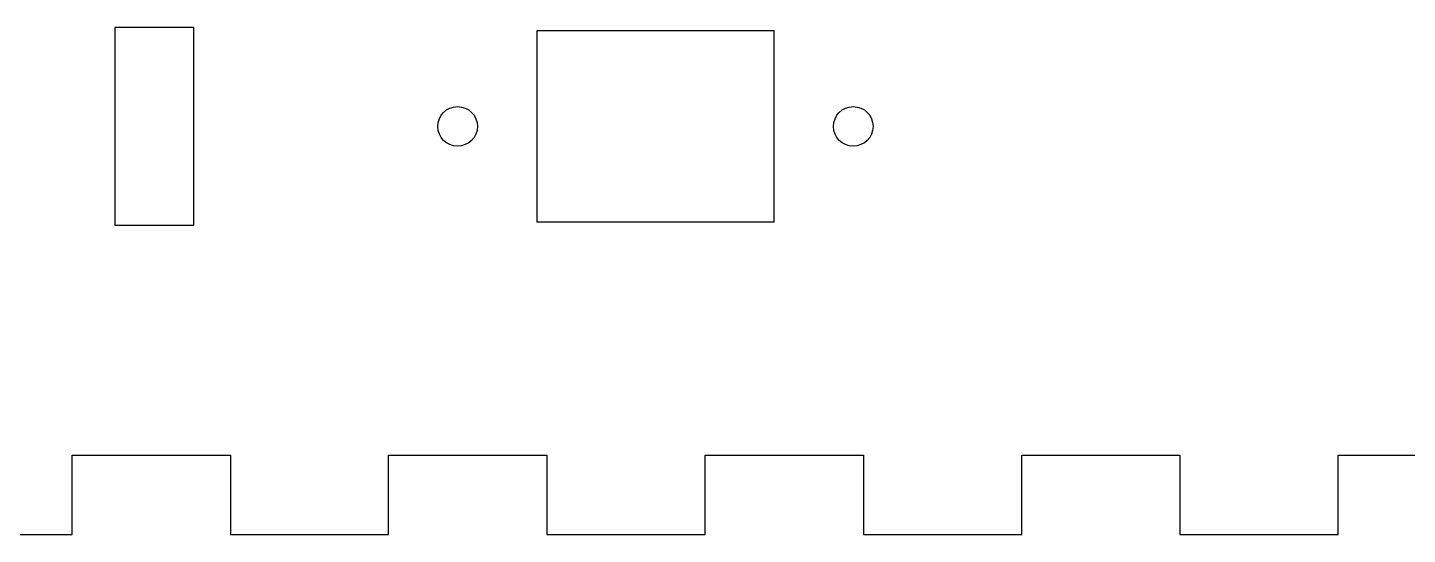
# Model space of a CAD drawing. Header units: millimetres. Extents: x -118 to 1853, y -1989 to 612.
# Drawn here: x 540.1 to 644.8, y 492.9 to 531.4 of the extents above; entities that cross this region are included whole.
import ezdxf

# ---------------------------------------------------------------- set-up
doc = ezdxf.new("R2010")
doc.units = ezdxf.units.MM
doc.layers.add('Holes', color=1, linetype='Continuous', plot=False)

# ---------------------------------------------------------------- blocks, each defined once
blk = doc.blocks.new('Back Panel')
for p, q in [((108, -115.95), (108, -109.95)), ((108, -109.95), (120, -109.95)), ((108, -115.95), (108, -109.95)), ((108, -109.95), (120, -109.95)), ((108, -115.95), (108, -109.95)), ((108, -109.95), (120, -109.95)), ((108, -115.95), (108, -109.95)), ((108, -109.95), (120, -109.95)), ((108, -115.95), (108, -109.95)), ((108, -109.95), (120, -109.95)), ((108, -115.95), (108, -109.95)), ((108, -109.95), (120, -109.95)), ((108, -115.95), (108, -109.95)), ((108, -109.95), (120, -109.95)), ((108, -115.95), (108, -109.95)), ((108, -109.95), (120, -109.95)), ((108, -115.95), (108, -109.95)), ((108, -109.95), (120, -109.95)), ((108, -115.95), (108, -109.95)), ((108, -109.95), (120, -109.95)), ((108, -115.95), (108, -109.95)), ((108, -109.95), (120, -109.95)), ((108, -115.95), (108, -109.95)), ((108, -109.95), (120, -109.95)), ((108, -115.95), (108, -109.95)), ((108, -109.95), (120, -109.95)), ((108, -115.95), (108, -109.95)), ((108, -109.95), (120, -109.95)), ((108, -115.95), (108, -109.95)), ((108, -109.95), (120, -109.95)), ((108, -115.95), (108, -109.95)), ((108, -109.95), (120, -109.95)), ((108, -115.95), (108, -109.95)), ((108, -109.95), (120, -109.95)), ((108, -115.95), (108, -109.95)), ((108, -109.95), (120, -109.95)), ((108, -115.95), (108, -109.95)), ((108, -109.95), (120, -109.95)), ((108, -115.95), (108, -109.95)), ((108, -109.95), (120, -109.95)), ((108, -115.95), (108, -109.95)), ((108, -109.95), (120, -109.95)), ((108, -115.95), (108, -109.95)), ((108, -109.95), (120, -109.95)), ((108, -115.95), (108, -109.95)), ((108, -109.95), (120, -109.95)), ((108, -115.95), (108, -109.95)), ((108, -109.95), (120, -109.95)), ((108, -115.95), (108, -109.95)), ((108, -109.95), (120, -109.95)), ((108, -115.95), (108, -109.95)), ((108, -109.95), (120, -109.95)), ((108, -115.95), (108, -109.95)), ((108, -109.95), (120, -109.95)), ((108, -115.95), (108, -109.95)), ((108, -109.95), (120, -109.95)), ((108, -115.95), (108, -109.95)), ((108, -109.95), (120, -109.95)), ((108, -115.95), (108, -109.95)), ((108, -109.95), (120, -109.95)), ((120, -109.95), (120, -115.95)), ((120, -109.95), (120, -115.95)), ((120, -109.95), (120, -115.95)), ((120, -109.95), (120, -115.95)), ((120, -109.95), (120, -115.95)), ((120, -109.95), (120, -115.95)), ((120, -109.95), (120, -115.95)), ((120, -109.95), (120, -115.95)), ((120, -109.95), (120, -115.95)), ((120, -109.95), (120, -115.95)), ((120, -109.95), (120, -115.95)), ((120, -109.95), (120, -115.95)), ((120, -109.95), (120, -115.95)), ((120, -109.95), (120, -115.95)), ((120, -109.95), (120, -115.95)), ((120, -109.95), (120, -115.95)), ((120, -109.95), (120, -115.95)), ((120, -109.95), (120, -115.95)), ((120, -109.95), (120, -115.95)), ((120, -109.95), (120, -115.95)), ((120, -109.95), (120, -115.95)), ((120, -109.95), (120, -115.95)), ((120, -109.95), (120, -115.95)), ((120, -109.95), (120, -115.95)), ((120, -109.95), (120, -115.95)), ((120, -109.95), (120, -115.95)), ((120, -109.95), (120, -115.95)), ((120, -109.95), (120, -115.95)), ((120, -109.95), (120, -115.95)), ((120, -109.95), (120, -115.95)), ((132, -115.95), (132, -109.95)), ((132, -109.95), (144, -109.95)), ((132, -115.95), (132, -109.95)), ((132, -109.95), (144, -109.95)), ((132, -115.95), (132, -109.95)), ((132, -109.95), (144, -109.95)), ((132, -115.95), (132, -109.95)), ((132, -109.95), (144, -109.95)), ((132, -115.95), (132, -109.95)), ((132, -109.95), (144, -109.95)), ((132, -115.95), (132, -109.95)), ((132, -109.95), (144, -109.95)), ((132, -115.95), (132, -109.95)), ((132, -109.95), (144, -109.95)), ((132, -115.95), (132, -109.95)), ((132, -109.95), (144, -109.95)), ((132, -115.95), (132, -109.95)), ((132, -109.95), (144, -109.95)), ((132, -115.95), (132, -109.95)), ((132, -109.95), (144, -109.95)), ((132, -115.95), (132, -109.95)), ((132, -109.95), (144, -109.95)), ((132, -115.95), (132, -109.95)), ((132, -109.95), (144, -109.95)), ((132, -115.95), (132, -109.95)), ((132, -109.95), (144, -109.95)), ((132, -115.95), (132, -109.95)), ((132, -109.95), (144, -109.95)), ((132, -115.95), (132, -109.95)), ((132, -109.95), (144, -109.95)), ((132, -115.95), (132, -109.95)), ((132, -109.95), (144, -109.95)), ((132, -115.95), (132, -109.95)), ((132, -109.95), (144, -109.95)), ((132, -115.95), (132, -109.95)), ((132, -109.95), (144, -109.95)), ((132, -115.95), (132, -109.95)), ((132, -109.95), (144, -109.95)), ((132, -115.95), (132, -109.95)), ((132, -109.95), (144, -109.95)), ((132, -115.95), (132, -109.95)), ((132, -109.95), (144, -109.95)), ((132, -115.95), (132, -109.95)), ((132, -109.95), (144, -109.95)), ((132, -115.95), (132, -109.95)), ((132, -109.95), (144, -109.95)), ((132, -115.95), (132, -109.95)), ((132, -109.95), (144, -109.95)), ((132, -115.95), (132, -109.95)), ((132, -109.95), (144, -109.95)), ((132, -115.95), (132, -109.95)), ((132, -109.95), (144, -109.95)), ((132, -115.95), (132, -109.95)), ((132, -109.95), (144, -109.95)), ((132, -115.95), (132, -109.95)), ((132, -109.95), (144, -109.95)), ((132, -115.95), (132, -109.95)), ((132, -109.95), (144, -109.95)), ((132, -115.95), (132, -109.95)), ((132, -109.95), (144, -109.95)), ((144, -109.95), (144, -115.95)), ((144, -109.95), (144, -115.95)), ((144, -109.95), (144, -115.95)), ((144, -109.95), (144, -115.95)), ((144, -109.95), (144, -115.95)), ((144, -109.95), (144, -115.95)), ((144, -109.95), (144, -115.95)), ((144, -109.95), (144, -115.95)), ((144, -109.95), (144, -115.95)), ((144, -109.95), (144, -115.95)), ((144, -109.95), (144, -115.95)), ((144, -109.95), (144, -115.95)), ((144, -109.95), (144, -115.95)), ((144, -109.95), (144, -115.95)), ((144, -109.95), (144, -115.95)), ((144, -109.95), (144, -115.95)), ((144, -109.95), (144, -115.95)), ((144, -109.95), (144, -115.95)), ((144, -109.95), (144, -115.95)), ((144, -109.95), (144, -115.95)), ((144, -109.95), (144, -115.95)), ((144, -109.95), (144, -115.95)), ((144, -109.95), (144, -115.95)), ((144, -109.95), (144, -115.95)), ((144, -109.95), (144, -115.95)), ((144, -109.95), (144, -115.95)), ((144, -109.95), (144, -115.95)), ((144, -109.95), (144, -115.95)), ((144, -109.95), (144, -115.95)), ((144, -109.95), (144, -115.95)), ((156, -115.95), (156, -109.95)), ((156, -109.95), (168, -109.95)), ((156, -115.95), (156, -109.95)), ((156, -109.95), (168, -109.95)), ((156, -115.95), (156, -109.95)), ((156, -109.95), (168, -109.95)), ((156, -115.95), (156, -109.95)), ((156, -109.95), (168, -109.95)), ((156, -115.95), (156, -109.95)), ((156, -109.95), (168, -109.95)), ((156, -115.95), (156, -109.95)), ((156, -109.95), (168, -109.95)), ((156, -115.95), (156, -109.95)), ((156, -109.95), (168, -109.95)), ((156, -115.95), (156, -109.95)), ((156, -109.95), (168, -109.95)), ((156, -115.95), (156, -109.95)), ((156, -109.95), (168, -109.95)), ((156, -115.95), (156, -109.95)), ((156, -109.95), (168, -109.95)), ((156, -115.95), (156, -109.95)), ((156, -109.95), (168, -109.95)), ((156, -115.95), (156, -109.95)), ((156, -109.95), (168, -109.95)), ((156, -115.95), (156, -109.95)), ((156, -109.95), (168, -109.95)), ((156, -115.95), (156, -109.95)), ((156, -109.95), (168, -109.95)), ((156, -115.95), (156, -109.95)), ((156, -109.95), (168, -109.95)), ((156, -115.95), (156, -109.95)), ((156, -109.95), (168, -109.95)), ((156, -115.95), (156, -109.95)), ((156, -109.95), (168, -109.95)), ((156, -115.95), (156, -109.95)), ((156, -109.95), (168, -109.95)), ((156, -115.95), (156, -109.95)), ((156, -109.95), (168, -109.95)), ((156, -115.95), (156, -109.95)), ((156, -109.95), (168, -109.95)), ((156, -115.95), (156, -109.95)), ((156, -109.95), (168, -109.95)), ((156, -115.95), (156, -109.95)), ((156, -109.95), (168, -109.95)), ((156, -115.95), (156, -109.95)), ((156, -109.95), (168, -109.95)), ((156, -115.95), (156, -109.95)), ((156, -109.95), (168, -109.95)), ((156, -115.95), (156, -109.95)), ((156, -109.95), (168, -109.95)), ((156, -115.95), (156, -109.95)), ((156, -109.95), (168, -109.95)), ((156, -115.95), (156, -109.95)), ((156, -109.95), (168, -109.95)), ((156, -115.95), (156, -109.95)), ((156, -109.95), (168, -109.95)), ((156, -115.95), (156, -109.95)), ((156, -109.95), (168, -109.95)), ((156, -115.95), (156, -109.95)), ((156, -109.95), (168, -109.95)), ((168, -109.95), (168, -115.95)), ((168, -109.95), (168, -115.95)), ((168, -109.95), (168, -115.95)), ((168, -109.95), (168, -115.95)), ((168, -109.95), (168, -115.95)), ((168, -109.95), (168, -115.95)), ((168, -109.95), (168, -115.95)), ((168, -109.95), (168, -115.95)), ((168, -109.95), (168, -115.95)), ((168, -109.95), (168, -115.95)), ((168, -109.95), (168, -115.95)), ((168, -109.95), (168, -115.95)), ((168, -109.95), (168, -115.95)), ((168, -109.95), (168, -115.95)), ((168, -109.95), (168, -115.95)), ((168, -109.95), (168, -115.95)), ((168, -109.95), (168, -115.95)), ((168, -109.95), (168, -115.95)), ((168, -109.95), (168, -115.95)), ((168, -109.95), (168, -115.95)), ((168, -109.95), (168, -115.95)), ((168, -109.95), (168, -115.95)), ((168, -109.95), (168, -115.95)), ((168, -109.95), (168, -115.95)), ((168, -109.95), (168, -115.95)), ((168, -109.95), (168, -115.95)), ((168, -109.95), (168, -115.95)), ((168, -109.95), (168, -115.95)), ((168, -109.95), (168, -115.95)), ((168, -109.95), (168, -115.95)), ((180, -115.95), (180, -109.95)), ((180, -109.95), (192, -109.95)), ((180, -115.95), (180, -109.95)), ((180, -109.95), (192, -109.95)), ((180, -115.95), (180, -109.95)), ((180, -109.95), (192, -109.95)), ((180, -115.95), (180, -109.95)), ((180, -109.95), (192, -109.95)), ((180, -115.95), (180, -109.95)), ((180, -109.95), (192, -109.95)), ((180, -115.95), (180, -109.95)), ((180, -109.95), (192, -109.95)), ((180, -115.95), (180, -109.95)), ((180, -109.95), (192, -109.95)), ((180, -115.95), (180, -109.95)), ((180, -109.95), (192, -109.95)), ((180, -115.95), (180, -109.95)), ((180, -109.95), (192, -109.95)), ((180, -115.95), (180, -109.95)), ((180, -109.95), (192, -109.95)), ((180, -115.95), (180, -109.95)), ((180, -109.95), (192, -109.95)), ((180, -115.95), (180, -109.95)), ((180, -109.95), (192, -109.95)), ((180, -115.95), (180, -109.95)), ((180, -109.95), (192, -109.95)), ((180, -115.95), (180, -109.95)), ((180, -109.95), (192, -109.95)), ((180, -115.95), (180, -109.95)), ((180, -109.95), (192, -109.95)), ((180, -115.95), (180, -109.95)), ((180, -109.95), (192, -109.95)), ((180, -115.95), (180, -109.95)), ((180, -109.95), (192, -109.95)), ((180, -115.95), (180, -109.95)), ((180, -109.95), (192, -109.95)), ((180, -115.95), (180, -109.95)), ((180, -109.95), (192, -109.95)), ((180, -115.95), (180, -109.95)), ((180, -109.95), (192, -109.95)), ((180, -115.95), (180, -109.95)), ((180, -109.95), (192, -109.95)), ((180, -115.95), (180, -109.95)), ((180, -109.95), (192, -109.95)), ((180, -115.95), (180, -109.95)), ((180, -109.95), (192, -109.95)), ((180, -115.95), (180, -109.95)), ((180, -109.95), (192, -109.95)), ((180, -115.95), (180, -109.95)), ((180, -109.95), (192, -109.95)), ((180, -115.95), (180, -109.95)), ((180, -109.95), (192, -109.95)), ((180, -115.95), (180, -109.95)), ((180, -109.95), (192, -109.95)), ((180, -115.95), (180, -109.95)), ((180, -109.95), (192, -109.95)), ((180, -115.95), (180, -109.95)), ((180, -109.95), (192, -109.95)), ((180, -115.95), (180, -109.95)), ((180, -109.95), (192, -109.95)), ((192, -109.95), (192, -115.95)), ((192, -109.95), (192, -115.95)), ((192, -109.95), (192, -115.95)), ((192, -109.95), (192, -115.95)), ((192, -109.95), (192, -115.95)), ((192, -109.95), (192, -115.95)), ((192, -109.95), (192, -115.95)), ((192, -109.95), (192, -115.95)), ((192, -109.95), (192, -115.95)), ((192, -109.95), (192, -115.95)), ((192, -109.95), (192, -115.95)), ((192, -109.95), (192, -115.95)), ((192, -109.95), (192, -115.95)), ((192, -109.95), (192, -115.95)), ((192, -109.95), (192, -115.95)), ((192, -109.95), (192, -115.95)), ((192, -109.95), (192, -115.95)), ((192, -109.95), (192, -115.95)), ((192, -109.95), (192, -115.95)), ((192, -109.95), (192, -115.95)), ((192, -109.95), (192, -115.95)), ((192, -109.95), (192, -115.95)), ((192, -109.95), (192, -115.95)), ((192, -109.95), (192, -115.95)), ((192, -109.95), (192, -115.95)), ((192, -109.95), (192, -115.95)), ((192, -109.95), (192, -115.95)), ((192, -109.95), (192, -115.95)), ((192, -109.95), (192, -115.95)), ((192, -109.95), (192, -115.95)), ((204, -115.95), (204, -109.95)), ((204, -109.95), (216, -109.95)), ((204, -115.95), (204, -109.95)), ((204, -109.95), (216, -109.95)), ((204, -115.95), (204, -109.95)), ((204, -109.95), (216, -109.95)), ((204, -115.95), (204, -109.95)), ((204, -109.95), (216, -109.95)), ((204, -115.95), (204, -109.95)), ((204, -109.95), (216, -109.95)), ((204, -115.95), (204, -109.95)), ((204, -109.95), (216, -109.95)), ((204, -115.95), (204, -109.95)), ((204, -109.95), (216, -109.95)), ((204, -115.95), (204, -109.95)), ((204, -109.95), (216, -109.95)), ((204, -115.95), (204, -109.95)), ((204, -109.95), (216, -109.95)), ((204, -115.95), (204, -109.95)), ((204, -109.95), (216, -109.95)), ((204, -115.95), (204, -109.95)), ((204, -109.95), (216, -109.95)), ((204, -115.95), (204, -109.95)), ((204, -109.95), (216, -109.95)), ((204, -115.95), (204, -109.95)), ((204, -109.95), (216, -109.95)), ((204, -115.95), (204, -109.95)), ((204, -109.95), (216, -109.95)), ((204, -115.95), (204, -109.95)), ((204, -109.95), (216, -109.95)), ((204, -115.95), (204, -109.95)), ((204, -109.95), (216, -109.95)), ((204, -115.95), (204, -109.95)), ((204, -109.95), (216, -109.95)), ((204, -115.95), (204, -109.95)), ((204, -109.95), (216, -109.95)), ((204, -115.95), (204, -109.95)), ((204, -109.95), (216, -109.95)), ((204, -115.95), (204, -109.95)), ((204, -109.95), (216, -109.95)), ((204, -115.95), (204, -109.95)), ((204, -109.95), (216, -109.95)), ((204, -115.95), (204, -109.95)), ((204, -109.95), (216, -109.95)), ((204, -115.95), (204, -109.95)), ((204, -109.95), (216, -109.95)), ((204, -115.95), (204, -109.95)), ((204, -109.95), (216, -109.95)), ((204, -115.95), (204, -109.95)), ((204, -109.95), (216, -109.95)), ((204, -115.95), (204, -109.95)), ((204, -109.95), (216, -109.95)), ((204, -115.95), (204, -109.95)), ((204, -109.95), (216, -109.95)), ((204, -115.95), (204, -109.95)), ((204, -109.95), (216, -109.95)), ((204, -115.95), (204, -109.95)), ((204, -109.95), (216, -109.95)), ((204, -115.95), (204, -109.95)), ((204, -109.95), (216, -109.95)), ((96, -115.95), (108, -115.95)), ((96, -115.95), (108, -115.95)), ((96, -115.95), (108, -115.95)), ((96, -115.95), (108, -115.95)), ((96, -115.95), (108, -115.95)), ((96, -115.95), (108, -115.95)), ((96, -115.95), (108, -115.95)), ((96, -115.95), (108, -115.95)), ((96, -115.95), (108, -115.95)), ((96, -115.95), (108, -115.95)), ((96, -115.95), (108, -115.95)), ((96, -115.95), (108, -115.95)), ((96, -115.95), (108, -115.95)), ((96, -115.95), (108, -115.95)), ((96, -115.95), (108, -115.95)), ((96, -115.95), (108, -115.95)), ((96, -115.95), (108, -115.95)), ((96, -115.95), (108, -115.95)), ((96, -115.95), (108, -115.95)), ((96, -115.95), (108, -115.95)), ((96, -115.95), (108, -115.95)), ((96, -115.95), (108, -115.95)), ((96, -115.95), (108, -115.95)), ((96, -115.95), (108, -115.95)), ((96, -115.95), (108, -115.95)), ((96, -115.95), (108, -115.95)), ((96, -115.95), (108, -115.95)), ((96, -115.95), (108, -115.95)), ((96, -115.95), (108, -115.95)), ((96, -115.95), (108, -115.95)), ((120, -115.95), (132, -115.95)), ((120, -115.95), (132, -115.95)), ((120, -115.95), (132, -115.95)), ((120, -115.95), (132, -115.95)), ((120, -115.95), (132, -115.95)), ((120, -115.95), (132, -115.95)), ((120, -115.95), (132, -115.95)), ((120, -115.95), (132, -115.95)), ((120, -115.95), (132, -115.95)), ((120, -115.95), (132, -115.95)), ((120, -115.95), (132, -115.95)), ((120, -115.95), (132, -115.95)), ((120, -115.95), (132, -115.95)), ((120, -115.95), (132, -115.95)), ((120, -115.95), (132, -115.95)), ((120, -115.95), (132, -115.95)), ((120, -115.95), (132, -115.95)), ((120, -115.95), (132, -115.95)), ((120, -115.95), (132, -115.95)), ((120, -115.95), (132, -115.95)), ((120, -115.95), (132, -115.95)), ((120, -115.95), (132, -115.95)), ((120, -115.95), (132, -115.95)), ((120, -115.95), (132, -115.95)), ((120, -115.95), (132, -115.95)), ((120, -115.95), (132, -115.95)), ((120, -115.95), (132, -115.95)), ((120, -115.95), (132, -115.95)), ((120, -115.95), (132, -115.95)), ((120, -115.95), (132, -115.95)), ((144, -115.95), (156, -115.95)), ((144, -115.95), (156, -115.95)), ((144, -115.95), (156, -115.95)), ((144, -115.95), (156, -115.95)), ((144, -115.95), (156, -115.95)), ((144, -115.95), (156, -115.95)), ((144, -115.95), (156, -115.95)), ((144, -115.95), (156, -115.95)), ((144, -115.95), (156, -115.95)), ((144, -115.95), (156, -115.95)), ((144, -115.95), (156, -115.95)), ((144, -115.95), (156, -115.95)), ((144, -115.95), (156, -115.95)), ((144, -115.95), (156, -115.95)), ((144, -115.95), (156, -115.95)), ((144, -115.95), (156, -115.95)), ((144, -115.95), (156, -115.95)), ((144, -115.95), (156, -115.95)), ((144, -115.95), (156, -115.95)), ((144, -115.95), (156, -115.95)), ((144, -115.95), (156, -115.95)), ((144, -115.95), (156, -115.95)), ((144, -115.95), (156, -115.95)), ((144, -115.95), (156, -115.95)), ((144, -115.95), (156, -115.95)), ((144, -115.95), (156, -115.95)), ((144, -115.95), (156, -115.95)), ((144, -115.95), (156, -115.95)), ((144, -115.95), (156, -115.95)), ((144, -115.95), (156, -115.95)), ((168, -115.95), (180, -115.95)), ((168, -115.95), (180, -115.95)), ((168, -115.95), (180, -115.95)), ((168, -115.95), (180, -115.95)), ((168, -115.95), (180, -115.95)), ((168, -115.95), (180, -115.95)), ((168, -115.95), (180, -115.95)), ((168, -115.95), (180, -115.95)), ((168, -115.95), (180, -115.95)), ((168, -115.95), (180, -115.95)), ((168, -115.95), (180, -115.95)), ((168, -115.95), (180, -115.95)), ((168, -115.95), (180, -115.95)), ((168, -115.95), (180, -115.95)), ((168, -115.95), (180, -115.95)), ((168, -115.95), (180, -115.95)), ((168, -115.95), (180, -115.95)), ((168, -115.95), (180, -115.95)), ((168, -115.95), (180, -115.95)), ((168, -115.95), (180, -115.95)), ((168, -115.95), (180, -115.95)), ((168, -115.95), (180, -115.95)), ((168, -115.95), (180, -115.95)), ((168, -115.95), (180, -115.95)), ((168, -115.95), (180, -115.95)), ((168, -115.95), (180, -115.95)), ((168, -115.95), (180, -115.95)), ((168, -115.95), (180, -115.95)), ((168, -115.95), (180, -115.95)), ((168, -115.95), (180, -115.95)), ((192, -115.95), (204, -115.95)), ((192, -115.95), (204, -115.95)), ((192, -115.95), (204, -115.95)), ((192, -115.95), (204, -115.95)), ((192, -115.95), (204, -115.95)), ((192, -115.95), (204, -115.95)), ((192, -115.95), (204, -115.95)), ((192, -115.95), (204, -115.95)), ((192, -115.95), (204, -115.95)), ((192, -115.95), (204, -115.95)), ((192, -115.95), (204, -115.95)), ((192, -115.95), (204, -115.95)), ((192, -115.95), (204, -115.95)), ((192, -115.95), (204, -115.95)), ((192, -115.95), (204, -115.95)), ((192, -115.95), (204, -115.95)), ((192, -115.95), (204, -115.95)), ((192, -115.95), (204, -115.95)), ((192, -115.95), (204, -115.95)), ((192, -115.95), (204, -115.95)), ((192, -115.95), (204, -115.95)), ((192, -115.95), (204, -115.95)), ((192, -115.95), (204, -115.95)), ((192, -115.95), (204, -115.95)), ((192, -115.95), (204, -115.95)), ((192, -115.95), (204, -115.95)), ((192, -115.95), (204, -115.95)), ((192, -115.95), (204, -115.95)), ((192, -115.95), (204, -115.95)), ((192, -115.95), (204, -115.95))]:
    blk.add_line(p, q)
at = {"layer": 'Holes'}
for p, q in [((117.23, -77.48), (111.23, -77.48)), ((111.23, -77.48), (111.23, -92.48)), ((117.23, -77.48), (111.23, -77.48)), ((111.23, -77.48), (111.23, -92.48)), ((117.23, -77.48), (111.23, -77.48)), ((111.23, -77.48), (111.23, -92.48)), ((117.23, -77.48), (111.23, -77.48)), ((111.23, -77.48), (111.23, -92.48)), ((117.23, -77.48), (111.23, -77.48)), ((111.23, -77.48), (111.23, -92.48)), ((117.23, -77.48), (111.23, -77.48)), ((111.23, -77.48), (111.23, -92.48)), ((117.23, -77.48), (111.23, -77.48)), ((111.23, -77.48), (111.23, -92.48)), ((117.23, -77.48), (111.23, -77.48)), ((111.23, -77.48), (111.23, -92.48)), ((117.23, -77.48), (111.23, -77.48)), ((111.23, -77.48), (111.23, -92.48)), ((117.23, -77.48), (111.23, -77.48)), ((111.23, -77.48), (111.23, -92.48)), ((117.23, -77.48), (111.23, -77.48)), ((111.23, -77.48), (111.23, -92.48)), ((117.23, -77.48), (111.23, -77.48)), ((111.23, -77.48), (111.23, -92.48)), ((117.23, -77.48), (111.23, -77.48)), ((111.23, -77.48), (111.23, -92.48)), ((117.23, -77.48), (111.23, -77.48)), ((111.23, -77.48), (111.23, -92.48)), ((117.23, -77.48), (111.23, -77.48)), ((111.23, -77.48), (111.23, -92.48)), ((117.23, -77.48), (111.23, -77.48)), ((111.23, -77.48), (111.23, -92.48)), ((117.23, -77.48), (111.23, -77.48)), ((111.23, -77.48), (111.23, -92.48)), ((117.23, -77.48), (111.23, -77.48)), ((111.23, -77.48), (111.23, -92.48)), ((117.23, -77.48), (111.23, -77.48)), ((111.23, -77.48), (111.23, -92.48)), ((117.23, -77.48), (111.23, -77.48)), ((111.23, -77.48), (111.23, -92.48)), ((117.23, -77.48), (111.23, -77.48)), ((111.23, -77.48), (111.23, -92.48)), ((117.23, -77.48), (111.23, -77.48)), ((111.23, -77.48), (111.23, -92.48)), ((117.23, -77.48), (111.23, -77.48)), ((111.23, -77.48), (111.23, -92.48)), ((117.23, -77.48), (111.23, -77.48)), ((111.23, -77.48), (111.23, -92.48)), ((117.23, -77.48), (111.23, -77.48)), ((111.23, -77.48), (111.23, -92.48)), ((117.23, -77.48), (111.23, -77.48)), ((111.23, -77.48), (111.23, -92.48)), ((117.23, -77.48), (111.23, -77.48)), ((111.23, -77.48), (111.23, -92.48)), ((117.23, -77.48), (111.23, -77.48)), ((111.23, -77.48), (111.23, -92.48)), ((117.23, -77.48), (111.23, -77.48)), ((111.23, -77.48), (111.23, -92.48)), ((117.23, -77.48), (111.23, -77.48)), ((111.23, -77.48), (111.23, -92.48)), ((117.23, -92.48), (117.23, -77.48)), ((117.23, -92.48), (117.23, -77.48)), ((117.23, -92.48), (117.23, -77.48)), ((117.23, -92.48), (117.23, -77.48)), ((117.23, -92.48), (117.23, -77.48)), ((117.23, -92.48), (117.23, -77.48)), ((117.23, -92.48), (117.23, -77.48)), ((117.23, -92.48), (117.23, -77.48)), ((117.23, -92.48), (117.23, -77.48)), ((117.23, -92.48), (117.23, -77.48)), ((117.23, -92.48), (117.23, -77.48)), ((117.23, -92.48), (117.23, -77.48)), ((117.23, -92.48), (117.23, -77.48)), ((117.23, -92.48), (117.23, -77.48)), ((117.23, -92.48), (117.23, -77.48)), ((117.23, -92.48), (117.23, -77.48)), ((117.23, -92.48), (117.23, -77.48)), ((117.23, -92.48), (117.23, -77.48)), ((117.23, -92.48), (117.23, -77.48)), ((117.23, -92.48), (117.23, -77.48)), ((117.23, -92.48), (117.23, -77.48)), ((117.23, -92.48), (117.23, -77.48)), ((117.23, -92.48), (117.23, -77.48)), ((117.23, -92.48), (117.23, -77.48)), ((117.23, -92.48), (117.23, -77.48)), ((117.23, -92.48), (117.23, -77.48)), ((117.23, -92.48), (117.23, -77.48)), ((117.23, -92.48), (117.23, -77.48)), ((117.23, -92.48), (117.23, -77.48)), ((117.23, -92.48), (117.23, -77.48)), ((111.23, -92.48), (117.23, -92.48)), ((111.23, -92.48), (117.23, -92.48)), ((111.23, -92.48), (117.23, -92.48)), ((111.23, -92.48), (117.23, -92.48)), ((111.23, -92.48), (117.23, -92.48)), ((111.23, -92.48), (117.23, -92.48)), ((111.23, -92.48), (117.23, -92.48)), ((111.23, -92.48), (117.23, -92.48)), ((111.23, -92.48), (117.23, -92.48)), ((111.23, -92.48), (117.23, -92.48)), ((111.23, -92.48), (117.23, -92.48)), ((111.23, -92.48), (117.23, -92.48)), ((111.23, -92.48), (117.23, -92.48)), ((111.23, -92.48), (117.23, -92.48)), ((111.23, -92.48), (117.23, -92.48)), ((111.23, -92.48), (117.23, -92.48)), ((111.23, -92.48), (117.23, -92.48)), ((111.23, -92.48), (117.23, -92.48)), ((111.23, -92.48), (117.23, -92.48)), ((111.23, -92.48), (117.23, -92.48)), ((111.23, -92.48), (117.23, -92.48)), ((111.23, -92.48), (117.23, -92.48)), ((111.23, -92.48), (117.23, -92.48)), ((111.23, -92.48), (117.23, -92.48)), ((111.23, -92.48), (117.23, -92.48)), ((111.23, -92.48), (117.23, -92.48)), ((111.23, -92.48), (117.23, -92.48)), ((111.23, -92.48), (117.23, -92.48)), ((111.23, -92.48), (117.23, -92.48)), ((111.23, -92.48), (117.23, -92.48))]:
    blk.add_line(p, q, dxfattribs=at)
blk.add_lwpolyline([(143.23, -77.73), (143.23, -92.23), (161.23, -92.23), (161.23, -77.73)], close=True, dxfattribs=at)
blk.add_lwpolyline([(143.23, -77.73), (143.23, -92.23), (161.23, -92.23), (161.23, -77.73)], close=True, dxfattribs=at)
blk.add_lwpolyline([(143.23, -77.73), (143.23, -92.23), (161.23, -92.23), (161.23, -77.73)], close=True, dxfattribs=at)
blk.add_lwpolyline([(143.23, -77.73), (143.23, -92.23), (161.23, -92.23), (161.23, -77.73)], close=True, dxfattribs=at)
blk.add_lwpolyline([(143.23, -77.73), (143.23, -92.23), (161.23, -92.23), (161.23, -77.73)], close=True, dxfattribs=at)
blk.add_lwpolyline([(143.23, -77.73), (143.23, -92.23), (161.23, -92.23), (161.23, -77.73)], close=True, dxfattribs=at)
blk.add_lwpolyline([(143.23, -77.73), (143.23, -92.23), (161.23, -92.23), (161.23, -77.73)], close=True, dxfattribs=at)
blk.add_lwpolyline([(143.23, -77.73), (143.23, -92.23), (161.23, -92.23), (161.23, -77.73)], close=True, dxfattribs=at)
blk.add_lwpolyline([(143.23, -77.73), (143.23, -92.23), (161.23, -92.23), (161.23, -77.73)], close=True, dxfattribs=at)
blk.add_lwpolyline([(143.23, -77.73), (143.23, -92.23), (161.23, -92.23), (161.23, -77.73)], close=True, dxfattribs=at)
blk.add_lwpolyline([(143.23, -77.73), (143.23, -92.23), (161.23, -92.23), (161.23, -77.73)], close=True, dxfattribs=at)
blk.add_lwpolyline([(143.23, -77.73), (143.23, -92.23), (161.23, -92.23), (161.23, -77.73)], close=True, dxfattribs=at)
blk.add_lwpolyline([(143.23, -77.73), (143.23, -92.23), (161.23, -92.23), (161.23, -77.73)], close=True, dxfattribs=at)
blk.add_lwpolyline([(143.23, -77.73), (143.23, -92.23), (161.23, -92.23), (161.23, -77.73)], close=True, dxfattribs=at)
blk.add_lwpolyline([(143.23, -77.73), (143.23, -92.23), (161.23, -92.23), (161.23, -77.73)], close=True, dxfattribs=at)
blk.add_lwpolyline([(143.23, -77.73), (143.23, -92.23), (161.23, -92.23), (161.23, -77.73)], close=True, dxfattribs=at)
blk.add_lwpolyline([(143.23, -77.73), (143.23, -92.23), (161.23, -92.23), (161.23, -77.73)], close=True, dxfattribs=at)
blk.add_lwpolyline([(143.23, -77.73), (143.23, -92.23), (161.23, -92.23), (161.23, -77.73)], close=True, dxfattribs=at)
blk.add_lwpolyline([(143.23, -77.73), (143.23, -92.23), (161.23, -92.23), (161.23, -77.73)], close=True, dxfattribs=at)
blk.add_lwpolyline([(143.23, -77.73), (143.23, -92.23), (161.23, -92.23), (161.23, -77.73)], close=True, dxfattribs=at)
blk.add_lwpolyline([(143.23, -77.73), (143.23, -92.23), (161.23, -92.23), (161.23, -77.73)], close=True, dxfattribs=at)
blk.add_lwpolyline([(143.23, -77.73), (143.23, -92.23), (161.23, -92.23), (161.23, -77.73)], close=True, dxfattribs=at)
blk.add_lwpolyline([(143.23, -77.73), (143.23, -92.23), (161.23, -92.23), (161.23, -77.73)], close=True, dxfattribs=at)
blk.add_lwpolyline([(143.23, -77.73), (143.23, -92.23), (161.23, -92.23), (161.23, -77.73)], close=True, dxfattribs=at)
blk.add_lwpolyline([(143.23, -77.73), (143.23, -92.23), (161.23, -92.23), (161.23, -77.73)], close=True, dxfattribs=at)
blk.add_lwpolyline([(143.23, -77.73), (143.23, -92.23), (161.23, -92.23), (161.23, -77.73)], close=True, dxfattribs=at)
blk.add_lwpolyline([(143.23, -77.73), (143.23, -92.23), (161.23, -92.23), (161.23, -77.73)], close=True, dxfattribs=at)
blk.add_lwpolyline([(143.23, -77.73), (143.23, -92.23), (161.23, -92.23), (161.23, -77.73)], close=True, dxfattribs=at)
blk.add_lwpolyline([(143.23, -77.73), (143.23, -92.23), (161.23, -92.23), (161.23, -77.73)], close=True, dxfattribs=at)
blk.add_lwpolyline([(143.23, -77.73), (143.23, -92.23), (161.23, -92.23), (161.23, -77.73)], close=True, dxfattribs=at)
for centre in [(137.23, -84.98), (137.23, -84.98), (137.23, -84.98), (137.23, -84.98), (137.23, -84.98), (137.23, -84.98), (137.23, -84.98), (137.23, -84.98), (137.23, -84.98), (137.23, -84.98), (137.23, -84.98), (137.23, -84.98), (137.23, -84.98), (137.23, -84.98), (137.23, -84.98), (137.23, -84.98), (137.23, -84.98), (137.23, -84.98), (137.23, -84.98), (137.23, -84.98), (137.23, -84.98), (137.23, -84.98), (137.23, -84.98), (137.23, -84.98), (137.23, -84.98), (137.23, -84.98), (137.23, -84.98), (137.23, -84.98), (137.23, -84.98), (137.23, -84.98), (167.23, -84.98), (167.23, -84.98), (167.23, -84.98), (167.23, -84.98), (167.23, -84.98), (167.23, -84.98), (167.23, -84.98), (167.23, -84.98), (167.23, -84.98), (167.23, -84.98), (167.23, -84.98), (167.23, -84.98), (167.23, -84.98), (167.23, -84.98), (167.23, -84.98), (167.23, -84.98), (167.23, -84.98), (167.23, -84.98), (167.23, -84.98), (167.23, -84.98), (167.23, -84.98), (167.23, -84.98), (167.23, -84.98), (167.23, -84.98), (167.23, -84.98), (167.23, -84.98), (167.23, -84.98), (167.23, -84.98), (167.23, -84.98), (167.23, -84.98)]:
    blk.add_circle(centre, 1.5, dxfattribs=at)

msp = doc.modelspace()

# ---------------------------------------------------------------- block references
msp.add_blockref('Back Panel', (435.51, 608.84))

doc.saveas('drawing.dxf')
